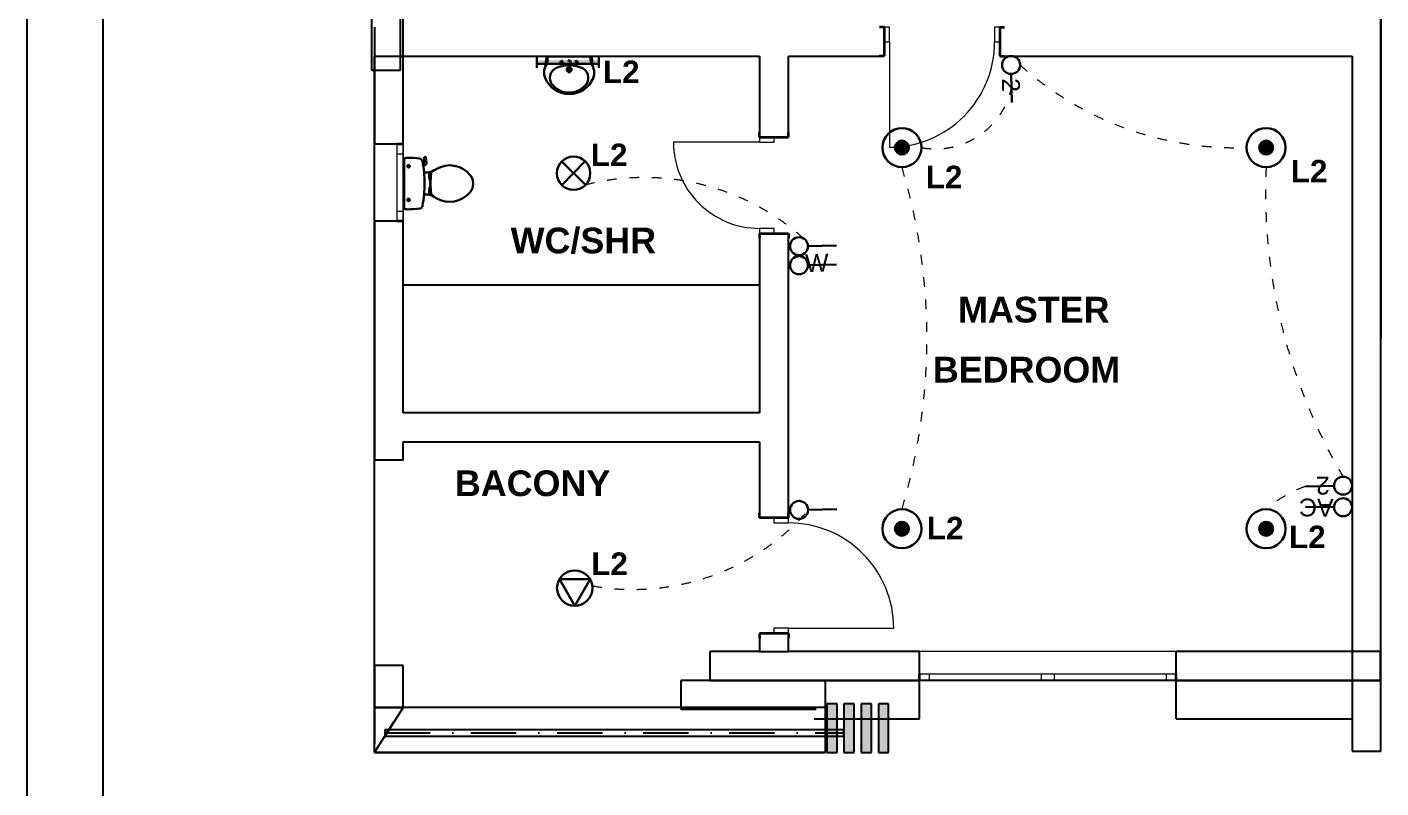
# Model space of a CAD drawing. Header units: inches. Extents: x 23 to 2032867, y 13 to 664695.
# Drawn here: x 146316 to 156861, y 297594 to 303516 of the extents above; entities that cross this region are included whole.
import ezdxf
from ezdxf.enums import TextEntityAlignment as Align

# ---------------------------------------------------------------- set-up
doc = ezdxf.new("R2010")
doc.units = ezdxf.units.IN
doc.header["$MEASUREMENT"] = 0
for name, pattern in [('DASHED1', [1, 0.3, -0.4, 0.3]), ('Dot & Dashed', [670.277762, 352.777767, -176.388884, 0, -141.111112]), ('Hidden Line', [391.222223, 282.222223, -109])]:
    doc.linetypes.add(name, pattern=pattern)
for name, color, linetype, lineweight, true_color in [('Annotation - Text_Pen_No__86', 7, 'Continuous', 20, 0x5555ff), ('ARCHICAD Doors_Pen_No__23', 7, 'Continuous', 20, 0xff6600), ('ARCHICAD Doors_Pen_No__3', 7, 'Continuous', 18, 0xff6600), ('ARCHICAD Windows_Pen_No__23', 7, 'Continuous', 20, 0xff6600), ('ARCHICAD Windows_Pen_No__3', 7, 'Continuous', 18, 0xff6600), ('Structural - Bearing_Pen_No__160', 7, 'Continuous', 20, 0xb4a35c), ('Structural - Bearing_Pen_No__87', 7, 'Continuous', 20, 0x6a6a6a), ('Structural - Bearing_Pen_No__89', 7, 'Continuous', 20, 0x71cebe)]:
    doc.layers.add(name, color=color, linetype=linetype, lineweight=lineweight, true_color=true_color)
for name, color, linetype, lineweight in [('ARCHICAD Doors_Pen_No__27', 7, 'Continuous', 35), ('ARCHICAD Windows_Pen_No__27', 7, 'Continuous', 35), ('Building', 8, 'Continuous', 18), ('Interior - Furniture _Pen_No__16', 124, 'Continuous', 20), ('Structural - Bearing_Pen_No__27', 7, 'Continuous', 35)]:
    doc.layers.add(name, color=color, linetype=linetype, lineweight=lineweight)
for name, color, linetype in [('E-inst', 3, 'Continuous'), ('E-inst.', 3, 'Continuous'), ('LIAB', 8, 'Continuous'), ('PLOTYR', 15, 'Continuous')]:
    doc.layers.add(name, color=color, linetype=linetype)
doc.styles.add('GENERATED_STYLE_2', font='arialbd.ttf')
doc.styles.add('NEW', font='swisseb.ttf', dxfattribs={"width": 0.75})
doc.styles.add('ORIG2', font='ORIG2')

msp = doc.modelspace()

# ---------------------------------------------------------------- hatches: boundary and pattern name
at = {"layer": 'E-inst.', "lineweight": 30}
h = msp.add_hatch(color=256, dxfattribs=at)
h.dxf.hatch_style = 1
h.paths.add_polyline_path([(150769.691, 303260.054), (150769.691, 303229.719), (150285.405, 303229.719), (150285.405, 303244.886), (150285.405, 303260.054)])
for points in [[(153075.893, 302577.728, -1), (153184.591, 302577.728, -1)], [(155912.305, 302577.728, -1), (156021.003, 302577.728, -1)], [(153075.893, 299611.231, -1), (153184.591, 299611.231, -1)], [(155912.305, 299611.231, -1), (156021.003, 299611.231, -1)]]:
    msp.add_hatch(color=256, dxfattribs=at).paths.add_polyline_path(points)
at = {"layer": 'Structural - Bearing_Pen_No__160', "linetype": 'Continuous', "lineweight": 25}
for points in [[(152545.264, 298249.269), (152545.264, 297870.239), (152625.264, 297870.239), (152625.264, 298249.269)], [(152677.099, 298249.269), (152677.099, 297870.239), (152757.099, 297870.239), (152757.099, 298249.269)], [(152811.85, 298249.269), (152811.85, 297870.239), (152891.85, 297870.239), (152891.85, 298249.269)], [(152946.602, 298249.269), (152946.602, 297870.239), (153026.602, 297870.239), (153026.602, 298249.269)]]:
    msp.add_hatch(color=8, dxfattribs=at).paths.add_polyline_path(points)

# ---------------------------------------------------------------- linework, layer by layer
at = {"color": 8, "linetype": 'Hidden Line'}
for p, q in [((149246.104, 298220.611), (149021.104, 297870.611)), ((149246.104, 298220.611), (149021.104, 298220.611)), ((149021.104, 298220.611), (149021.104, 297870.611)), ((149021.104, 297870.611), (149246.104, 298220.611)), ((152534.443, 298220.611), (149246.104, 298220.611)), ((152534.443, 297870.611), (152534.443, 298220.611)), ((149021.104, 297870.611), (152534.443, 297870.611))]:
    msp.add_line(p, q, dxfattribs=at)
at = {"layer": 'ARCHICAD Doors_Pen_No__23', "color": 8, "linetype": 'Continuous'}
for p, q in [((153032.377, 303515.801), (152992.377, 303515.801)), ((152992.377, 303515.801), (152992.377, 303400.801)), ((153032.377, 303400.801), (153032.377, 303515.801)), ((153892.377, 303515.801), (153852.377, 303515.801)), ((153852.377, 303515.801), (153852.377, 303400.801)), ((153892.377, 303400.801), (153892.377, 303515.801)), ((152992.377, 303400.801), (153032.377, 303400.801)), ((153852.377, 303400.801), (153892.377, 303400.801)), ((152021.079, 302658.946), (152021.079, 302618.946)), ((152136.079, 302658.946), (152021.079, 302658.946)), ((152136.079, 302618.946), (152136.079, 302658.946)), ((152021.079, 302618.946), (152136.079, 302618.946)), ((152136.079, 301948.946), (152021.079, 301948.946)), ((152021.079, 301948.946), (152021.079, 301908.946)), ((152021.079, 301908.946), (152136.079, 301908.946)), ((152136.079, 301908.946), (152136.079, 301948.946)), ((152131.079, 299696.815), (152131.079, 299656.815)), ((152246.079, 299696.815), (152131.079, 299696.815)), ((152246.079, 299656.815), (152246.079, 299696.815)), ((152131.079, 299656.815), (152246.079, 299656.815)), ((152246.079, 298836.815), (152131.079, 298836.815)), ((152131.079, 298836.815), (152131.079, 298796.815)), ((152131.079, 298796.815), (152246.079, 298796.815)), ((152246.079, 298796.815), (152246.079, 298836.815))]:
    msp.add_line(p, q, dxfattribs=at)
at = {"layer": 'ARCHICAD Doors_Pen_No__27', "color": 8, "linetype": 'Continuous'}
for p, q in [((152992.377, 303515.801), (152955.377, 303515.801)), ((152992.377, 303515.801), (152992.377, 303400.801)), ((153892.377, 303515.801), (153892.377, 303400.801)), ((153892.377, 303515.801), (153929.377, 303515.801)), ((152992.377, 303400.801), (152992.377, 303290.801)), ((153892.377, 303400.801), (153892.377, 303290.801)), ((152992.377, 303290.801), (152955.377, 303290.801)), ((153892.377, 303290.801), (153929.377, 303290.801)), ((152021.079, 302658.946), (152021.079, 302695.946)), ((152021.079, 302658.946), (152136.079, 302658.946)), ((152136.079, 302658.946), (152246.079, 302658.946)), ((152246.079, 302658.946), (152246.079, 302695.946)), ((152021.079, 301908.946), (152136.079, 301908.946)), ((152021.079, 301908.946), (152021.079, 301871.946)), ((152136.079, 301908.946), (152246.079, 301908.946)), ((152246.079, 301908.946), (152246.079, 301871.946)), ((152021.079, 299696.815), (152021.079, 299733.815)), ((152131.079, 299696.815), (152021.079, 299696.815)), ((152246.079, 299696.815), (152131.079, 299696.815)), ((152246.079, 299696.815), (152246.079, 299733.815)), ((152131.079, 298796.815), (152021.079, 298796.815)), ((152021.079, 298796.815), (152021.079, 298759.815)), ((152246.079, 298796.815), (152131.079, 298796.815)), ((152246.079, 298796.815), (152246.079, 298759.815))]:
    msp.add_line(p, q, dxfattribs=at)
at = {"layer": 'ARCHICAD Doors_Pen_No__3', "color": 8, "linetype": 'Continuous'}
for p, q in [((153032.377, 303400.801), (153032.377, 302580.801)), ((152021.079, 302618.946), (151351.079, 302618.946)), ((152246.079, 298836.815), (153066.079, 298836.815))]:
    msp.add_line(p, q, dxfattribs=at)
for centre, major_axis, start_param, end_param in [((153032.377, 303400.801), (579.828, 579.828), 3.926990817, 5.497787144), ((152021.079, 302618.946), (473.762, 473.762), 2.35619449, 3.926990817), ((152246.079, 298836.815), (-579.828, 579.828), 3.926990817, 5.497787144)]:
    msp.add_ellipse(centre, major_axis=major_axis, ratio=1, start_param=start_param, end_param=end_param, dxfattribs=at)
at = {"layer": 'ARCHICAD Windows_Pen_No__23', "color": 8, "linetype": 'Continuous'}
for p, q in [((149196.104, 302604.28), (149196.104, 302529.28)), ((149246.104, 302529.28), (149246.104, 302604.28)), ((149196.104, 302529.28), (149246.104, 302529.28)), ((149246.104, 302079.28), (149196.104, 302079.28)), ((149196.104, 302079.28), (149196.104, 302004.28)), ((149246.104, 302004.28), (149246.104, 302079.28)), ((153266.826, 298481.203), (153341.826, 298481.203)), ((153341.826, 298431.203), (153266.826, 298431.203)), ((153341.826, 298481.203), (153341.826, 298431.203)), ((154216.826, 298431.203), (154216.826, 298481.203)), ((154216.826, 298481.203), (154266.826, 298481.203)), ((154266.826, 298431.203), (154216.826, 298431.203)), ((154266.826, 298481.203), (154316.826, 298481.203)), ((154316.826, 298431.203), (154266.826, 298431.203)), ((154316.826, 298481.203), (154316.826, 298431.203)), ((155191.826, 298431.203), (155191.826, 298481.203)), ((155191.826, 298481.203), (155266.826, 298481.203)), ((155266.826, 298431.203), (155191.826, 298431.203))]:
    msp.add_line(p, q, dxfattribs=at)
at = {"layer": 'ARCHICAD Windows_Pen_No__27', "color": 8, "linetype": 'Continuous'}
for p, q in [((149246.104, 302604.28), (149196.104, 302604.28)), ((149246.104, 302004.28), (149196.104, 302004.28)), ((153266.826, 298431.203), (153266.826, 298481.203)), ((155266.826, 298431.203), (155266.826, 298481.203))]:
    msp.add_line(p, q, dxfattribs=at)
at = {"layer": 'ARCHICAD Windows_Pen_No__3', "color": 8, "linetype": 'Continuous'}
for p, q in [((149021.104, 302604.28), (149021.104, 302004.28)), ((149246.104, 302604.28), (149246.104, 302004.28)), ((149196.104, 302529.28), (149196.104, 302079.28)), ((149246.104, 302079.28), (149246.104, 302529.28)), ((155266.826, 298656.203), (153266.826, 298656.203)), ((155266.826, 298431.203), (153266.826, 298431.203)), ((153341.826, 298481.203), (154216.826, 298481.203)), ((154216.826, 298431.203), (153341.826, 298431.203)), ((154316.826, 298481.203), (155191.826, 298481.203)), ((155191.826, 298431.203), (154316.826, 298431.203))]:
    msp.add_line(p, q, dxfattribs=at)
at = {"layer": 'Building', "linetype": 'Continuous', "lineweight": 30, "ltscale": 1000}
for p, q in [((150713.843, 303286.24), (150362.07, 303286.24)), ((150713.843, 303286.24, -1683.122), (150362.07, 303286.24, -1683.122)), ((150372.184, 303286.24), (150370.309, 303263.893)), ((150372.184, 303286.24, -1683.122), (150370.309, 303263.893, -1683.122)), ((150703.729, 303286.24), (150705.605, 303263.893)), ((150703.729, 303286.24, -1683.122), (150705.605, 303263.893, -1683.122)), ((149252.437, 302491.337), (149252.437, 302104.557)), ((149405.909, 302462.149), (149397.945, 302460.472)), ((149401.77, 302437.074), (149413.05, 302440.292)), ((149410.187, 302439.476), (149405.018, 302461.961)), ((149412.034, 302470.753), (149408.345, 302499.858)), ((149411.154, 302504.098), (149416.039, 302505.475)), ((149420.949, 302502.299), (149426.972, 302461.897)), ((149431.961, 302384.35), (149408.177, 302384.35)), ((149447.306, 302376.577), (149447.306, 302342.492)), ((149462.471, 302376.577), (149447.306, 302376.577)), ((149447.306, 302350.284), (149460.329, 302350.284)), ((149447.306, 302342.492), (149459.88, 302342.492)), ((149451.434, 302342.492), (149451.434, 302325.49)), ((149451.434, 302325.49), (149455.174, 302325.49)), ((149455.174, 302270.403), (149455.174, 302325.49)), ((149447.306, 302219.317), (149447.306, 302253.401)), ((149447.306, 302253.401), (149460.737, 302253.401)), ((149447.306, 302245.609), (149461.336, 302245.609)), ((149463.989, 302219.317), (149447.306, 302219.317)), ((149451.434, 302253.401), (149451.434, 302270.403)), ((149451.434, 302270.403), (149455.174, 302270.403)), ((149408.177, 302211.543), (149431.961, 302211.543))]:
    msp.add_line(p, q, dxfattribs=at)
at = {"layer": 'Building', "linetype": 'Continuous', "lineweight": 30, "ltscale": 200}
for p, q in [((150533.396, 303281.68), (150533.396, 303290.801)), ((150533.396, 303290.801), (150542.517, 303281.68)), ((150542.517, 303290.801), (150533.396, 303281.68)), ((150533.396, 303281.68, -1683.122), (150533.396, 303290.801, -1683.122)), ((150533.396, 303290.801, -1683.122), (150542.517, 303281.68, -1683.122)), ((150542.517, 303290.801, -1683.122), (150533.396, 303281.68, -1683.122)), ((150542.517, 303281.68), (150542.517, 303290.801)), ((150542.517, 303281.68, -1683.122), (150542.517, 303290.801, -1683.122))]:
    msp.add_line(p, q, dxfattribs=at)
at = {"layer": 'Building', "linetype": 'DASHED1', "lineweight": 30, "ltscale": 50}
for p, q in [((150464.162, 303242.555), (150499.543, 303242.555)), ((150464.162, 303242.555, -1683.122), (150499.543, 303242.555, -1683.122)), ((150481.853, 303259.598), (150481.853, 303224.673)), ((150481.853, 303259.598, -1683.122), (150481.853, 303224.673, -1683.122)), ((150555.647, 303246.968), (150520.266, 303246.968)), ((150555.647, 303246.968, -1683.122), (150520.266, 303246.968, -1683.122)), ((150537.957, 303264.01), (150537.957, 303229.086)), ((150537.957, 303264.01, -1683.122), (150537.957, 303229.086, -1683.122)), ((150611.751, 303242.555), (150576.371, 303242.555)), ((150611.751, 303242.555, -1683.122), (150576.371, 303242.555, -1683.122)), ((150594.061, 303259.598), (150594.061, 303224.673)), ((150594.061, 303259.598, -1683.122), (150594.061, 303224.673, -1683.122))]:
    msp.add_line(p, q, dxfattribs=at)
at = {"layer": 'Building', "linetype": 'Continuous', "lineweight": 30, "ltscale": 50}
for p, q in [((150511.608, 303185.358), (150564.306, 303185.358)), ((150511.608, 303185.358, -1683.122), (150564.306, 303185.358, -1683.122)), ((150537.957, 303212.623), (150537.957, 303158.423)), ((150537.957, 303212.623, -1683.122), (150537.957, 303158.423, -1683.122)), ((149303.374, 302432.752), (149271.631, 302432.752)), ((149287.502, 302448.624), (149287.502, 302416.881)), ((149303.511, 302170.933), (149271.493, 302170.933)), ((149287.502, 302186.942), (149287.502, 302154.924))]:
    msp.add_line(p, q, dxfattribs=at)
at = {"layer": 'Building', "linetype": 'Continuous', "ltscale": 200}
for p, q in [((149246.104, 302291.613), (149258.771, 302304.28)), ((149258.771, 302304.28), (149246.104, 302304.28)), ((149246.104, 302304.28), (149258.771, 302291.613)), ((149258.771, 302291.613), (149246.104, 302291.613))]:
    msp.add_line(p, q, dxfattribs=at)
at = {"layer": 'Building', "linetype": 'DASHED1', "lineweight": 30, "ltscale": 50}
for centre in [(150481.853, 303242.555), (150481.853, 303242.555, -1683.122), (150537.957, 303246.968), (150537.957, 303246.968, -1683.122), (150594.061, 303242.555), (150594.061, 303242.555, -1683.122)]:
    msp.add_circle(centre, 9.504, dxfattribs=at)
at = {"layer": 'Building', "linetype": 'Continuous', "lineweight": 30, "ltscale": 1000}
for centre, radius in [((150537.957, 303185.358), 18.608), ((150537.957, 303185.358, -1683.122), 18.608), ((150537.957, 303185.358), 10.99), ((150537.957, 303185.358, -1683.122), 10.99)]:
    msp.add_circle(centre, radius, dxfattribs=at)
at = {"layer": 'Building', "linetype": 'Continuous', "lineweight": 30, "ltscale": 50}
for centre in [(149287.502, 302432.752), (149287.502, 302170.933)]:
    msp.add_circle(centre, 9.351, dxfattribs=at)
at = {"layer": 'Building', "linetype": 'Continuous', "lineweight": 30, "ltscale": 1000}
for centre, radius, start, end in [((149779.82, 303327.727), 583.726, 345.0270052, 355.9244355), ((149779.82, 303327.727, -1683.122), 583.726, 345.0270052, 355.9244355), ((151296.093, 303327.727), 583.726, 184.075602, 194.9730049), ((151296.093, 303327.727, -1683.122), 583.726, 184.075602, 194.9730049), ((150446.19, 303159.68), 103.901, 170.4525984, 202.4906661), ((150446.19, 303159.68, -1683.122), 103.901, 170.4525984, 202.4906661), ((150266.407, 303263.893), 103.901, 329.9007316, 0.0000094), ((150266.407, 303263.893, -1683.122), 103.901, 329.9007316, 0.0000094), ((150470.933, 303120.983), 82.661, 115.2174734, 218.537704), ((150470.933, 303120.983, -1683.122), 82.661, 115.2174734, 218.537704), ((150538.31, 302981.008), 238.006, 67.8276538, 115.5349405), ((150538.31, 302981.008, -1683.122), 238.006, 67.8276538, 115.5349405), ((150604.025, 303121.336), 83.628, 321.6817737, 73.2461383), ((150604.025, 303121.336, -1683.122), 83.628, 321.6817737, 73.2461383), ((150809.506, 303263.893), 103.901, 180.0000006, 210.0992783), ((150809.506, 303263.893, -1683.122), 103.901, 180.0000006, 210.0992783), ((150629.724, 303159.68), 103.901, 337.5093438, 9.5474663), ((150629.724, 303159.68, -1683.122), 103.901, 337.5093438, 9.5474663), ((150537.952, 303197.487), 203.147, 202.4424723, 338.1531127), ((150537.952, 303197.487, -1683.122), 203.147, 202.4424723, 338.1531127), ((150537.957, 303174.369), 168.347, 218.53754, 321.4625075), ((150537.957, 303174.369, -1683.122), 168.347, 218.53754, 321.4625075), ((150612.218, 303170.249), 124.156, 335.8931025, 336.0931451), ((150612.218, 303170.249, -1683.122), 124.156, 335.8931025, 336.0931451), ((149273.365, 302464.771), 33.819, 88.9808265, 128.2302081), ((149273.967, 301602.478), 896.106, 83.6508475, 90), ((149370.176, 302467.13), 26.118, 10.7270761, 83.6508475), ((148477.11, 302297.947), 935.068, 5.3019114, 10.7270761), ((149404.304, 302469.774), 7.792, 281.8886154, 7.22379), ((149412.21, 302500.348), 3.896, 105.7397884, 187.2238087), ((149407.704, 302459.025), 19.481, 285.9271971, 8.4778948), ((149417.096, 302501.725), 3.896, 8.4778948, 105.7397884), ((149607.812, 302235.247), 204.567, 39.1208282, 121.0923054), ((148479.05, 302298.127), 933.119, 354.6980974, 5.3019114), ((149431.961, 302484.916), 100.566, 270.0000019, 303.8429404), ((150180.345, 302304.87), 721.447, 174.3005444, 186.9358206), ((149477.972, 302374.97), 15.584, 127.7817379, 174.3005444), ((149683.252, 302110.151), 350.65, 121.0923054, 123.8429316), ((149684.906, 302297.947), 105.195, 320.8791806, 39.1208282), ((149479.648, 302219.632), 15.584, 186.9358105, 232.5800181), ((149607.812, 302360.646), 204.567, 238.9077103, 320.8791806), ((149369.859, 302129.105), 26.494, 276.330877, 349.2903908), ((148477.11, 302297.947), 935.068, 349.2903908, 354.6980974), ((149431.961, 302110.977), 100.566, 56.1570684, 90), ((149683.252, 302485.742), 350.65, 236.1570702, 238.9077103), ((149273.365, 302131.122), 33.819, 231.7697938, 271.0191617), ((149273.967, 302993.415), 896.106, 270.0000019, 276.330877)]:
    msp.add_arc(centre, radius, start, end, dxfattribs=at)
at = {"layer": 'E-inst', "color": 3, "lineweight": 30}
for p, q in [((153981.569, 303150.915), (153985.783, 302928.361)), ((150479.991, 302469.417), (150665.924, 302287.417)), ((150481.957, 302285.451), (150663.957, 302471.384)), ((152398.433, 301811.758), (152620.987, 301815.973)), ((152398.433, 301663.395), (152620.987, 301667.61)), ((156495.986, 299944.91), (156273.432, 299940.696)), ((152399.255, 299758.777), (152621.809, 299762.991)), ((156495.979, 299779.597), (156273.405, 299782.608))]:
    msp.add_line(p, q, dxfattribs=at)
for centre, radius in [((153980.086, 303220.85), 69.951), ((150572.957, 302378.417), 130.091), ((152328.498, 301810.276), 69.951), ((152328.498, 301661.913), 69.951), ((156565.921, 299946.393), 69.951), ((152329.32, 299757.294), 69.951), ((156565.921, 299778.492), 69.951)]:
    msp.add_circle(centre, radius, dxfattribs=at)
at = {"layer": 'E-inst.', "lineweight": 30}
for p, q in [((150285.405, 303244.886), (150285.405, 303290.801)), ((150769.691, 303244.886), (150769.691, 303290.801)), ((150285.405, 303260.054), (150285.405, 303229.719)), ((150285.405, 303244.886), (150285.405, 303198.972)), ((150769.691, 303229.719), (150285.405, 303229.719)), ((150769.691, 303260.054), (150769.691, 303229.719)), ((150769.691, 303244.886), (150769.691, 303198.972)), ((150581.371, 299011.316), (150461.925, 299218.263)), ((150461.925, 299218.263), (150700.816, 299218.263)), ((150700.816, 299218.263), (150581.371, 299011.316))]:
    msp.add_line(p, q, dxfattribs=at)
for centre, radius in [((153130.242, 302577.728), 152.207), ((155966.654, 302577.728), 152.207), ((153130.242, 302577.728), 54.349), ((155966.654, 302577.728), 54.349), ((153130.242, 299611.231), 152.207), ((155966.654, 299611.231), 152.207), ((153130.242, 299611.231), 54.349), ((155966.654, 299611.231), 54.349), ((150581.371, 299149.26), 137.944)]:
    msp.add_circle(centre, radius, dxfattribs=at)
at = {"layer": 'E-inst.', "color": 6, "linetype": 'DASHED1', "lineweight": 20, "ltscale": 250}
for centre, radius, start, end in [((155735.805, 305103.873), 2527.369, 228.1636479, 271.7831009), ((153391.64, 303175.188), 607.355, 259.642975, 347.1040574), ((151123.809, 300484.783), 1859.879, 48.1416454, 104.2522024), ((148676.133, 301094.48), 4648.737, 343.3620354, 16.6379646), ((160319.229, 302229.075), 4357.006, 177.4158034, 210.5211163), ((156602.6, 299016.911), 980.678, 109.6122854, 130.4267809), ((151035.719, 300962.712), 1823.684, 259.9727191, 318.3791292)]:
    msp.add_arc(centre, radius, start, end, dxfattribs=at)
at = {"layer": 'Interior - Furniture _Pen_No__16', "color": 8, "linetype": 'Continuous', "lineweight": 25}
for p, q in [((149103.252, 298047.071), (149103.252, 297997.071)), ((152677.099, 298047.071), (149103.252, 298047.071)), ((149103.252, 297997.071), (152677.099, 297997.071)), ((152677.099, 297997.071), (152677.099, 298047.071))]:
    msp.add_line(p, q, dxfattribs=at)
at = {"layer": 'Interior - Furniture _Pen_No__16', "color": 8, "linetype": 'Dot & Dashed', "lineweight": 25}
msp.add_line((149103.252, 298022.071), (152677.099, 298022.071), dxfattribs=at)
at = {"layer": 'LIAB', "color": 7, "linetype": 'Continuous', "ltscale": 256.031999}
msp.add_line((146909.077, 288529.775), (146909.077, 314535.73), dxfattribs=at)
at = {"layer": 'PLOTYR', "color": 1, "linetype": 'Continuous', "ltscale": 250}
msp.add_line((146316.043, 288060.353), (146316.043, 315005.152), dxfattribs=at)
at = {"layer": 'Structural - Bearing_Pen_No__27', "color": 8, "linetype": 'Continuous', "lineweight": 25}
for p, q in [((156860.872, 297879.574), (156860.872, 304928.677)), ((148998.854, 304352.581), (148998.854, 303179.463)), ((149223.854, 303179.463), (149223.854, 304352.581)), ((149021.104, 303515.801), (149021.104, 303290.801)), ((152992.377, 303515.801), (152955.377, 303515.801)), ((152992.377, 303515.801), (152992.377, 303400.801)), ((153892.377, 303515.801), (153929.377, 303515.801)), ((153892.377, 303515.801), (153892.377, 303400.801)), ((152992.377, 303400.801), (152992.377, 303290.801)), ((153892.377, 303400.801), (153892.377, 303290.801)), ((149021.104, 303290.801), (149021.104, 302604.28)), ((149246.104, 303290.801), (152021.079, 303290.801)), ((149246.104, 302604.28), (149246.104, 303290.801)), ((152021.079, 303290.801), (152021.079, 302658.946)), ((152246.079, 302658.946), (152246.079, 303290.801)), ((152246.079, 303290.801), (152992.377, 303290.801)), ((152992.377, 303290.801), (152955.377, 303290.801)), ((153892.377, 303290.801), (153929.377, 303290.801)), ((153892.377, 303290.801), (156635.872, 303290.801)), ((156635.872, 303290.801), (156635.872, 297879.574)), ((148998.854, 303179.463), (149223.854, 303179.463)), ((152021.079, 302658.946), (152021.079, 302695.946)), ((152021.079, 302658.946), (152136.079, 302658.946)), ((152136.079, 302658.946), (152246.079, 302658.946)), ((152246.079, 302658.946), (152246.079, 302695.946)), ((149196.104, 302604.28), (149021.104, 302604.28)), ((149246.104, 302604.28), (149196.104, 302604.28)), ((149196.104, 302004.28), (149021.104, 302004.28)), ((149021.104, 302004.28), (149021.104, 300513.158)), ((149246.104, 302004.28), (149196.104, 302004.28)), ((149246.104, 300513.158), (149246.104, 302004.28)), ((152021.079, 301908.946), (152021.079, 301871.946)), ((152021.079, 301908.946), (152136.079, 301908.946)), ((152021.079, 301908.946), (152021.079, 300513.158)), ((152136.079, 301908.946), (152246.079, 301908.946)), ((152246.079, 301908.946), (152246.079, 301871.946)), ((152246.079, 299696.815), (152246.079, 301908.946)), ((152021.079, 301506.299), (149246.104, 301506.299)), ((149021.104, 300513.158), (149021.104, 300288.158)), ((152021.079, 300513.158), (149246.104, 300513.158)), ((149021.104, 300288.158), (149021.104, 300145.732)), ((149246.104, 300145.732), (149246.104, 300288.158)), ((149246.104, 300288.158), (152021.079, 300288.158)), ((152021.079, 300288.158), (152021.079, 299696.815)), ((149246.104, 300145.732), (149021.104, 300145.732)), ((152021.079, 299696.815), (152021.079, 299733.815)), ((152131.079, 299696.815), (152021.079, 299696.815)), ((152246.079, 299696.815), (152131.079, 299696.815)), ((152246.079, 299696.815), (152246.079, 299733.815)), ((152021.079, 298796.815), (152021.079, 298759.815)), ((152131.079, 298796.815), (152021.079, 298796.815)), ((152021.079, 298796.815), (152021.079, 298656.203)), ((152246.079, 298796.815), (152131.079, 298796.815)), ((152246.079, 298796.815), (152246.079, 298759.815)), ((152246.079, 298656.203), (152246.079, 298796.815)), ((151633.686, 298656.203), (151633.686, 298431.203)), ((152021.079, 298656.203), (151633.686, 298656.203)), ((152021.079, 298656.203), (152246.079, 298656.203)), ((153266.826, 298656.203), (152246.079, 298656.203)), ((153266.826, 298481.203), (153266.826, 298656.203)), ((155266.826, 298481.203), (155266.826, 298656.203)), ((156858.854, 298656.203), (155266.826, 298656.203)), ((156858.854, 298431.203), (156858.854, 298656.203)), ((149246.104, 298545.732), (149021.104, 298545.732)), ((149021.104, 298545.732), (149021.104, 298220.611)), ((149246.104, 298220.611), (149246.104, 298545.732)), ((151408.686, 298431.203), (151408.686, 298206.203)), ((152462.996, 298431.203), (151408.686, 298431.203)), ((151633.686, 298431.203), (153266.826, 298431.203)), ((153266.826, 298431.203), (152445.956, 298431.203)), ((153266.826, 298431.203), (153266.826, 298481.203)), ((153266.826, 298131.203), (153266.826, 298431.203)), ((155266.826, 298431.203), (155266.826, 298481.203)), ((155266.826, 298131.203), (155266.826, 298431.203)), ((155266.826, 298431.203), (156858.854, 298431.203)), ((156633.854, 298431.203), (155266.826, 298431.203)), ((152625.264, 298249.269), (152545.264, 298249.269)), ((152545.264, 298249.269), (152545.264, 297870.239)), ((152625.264, 297870.239), (152625.264, 298249.269)), ((152757.099, 298249.269), (152677.099, 298249.269)), ((152677.099, 298249.269), (152677.099, 297870.239)), ((152757.099, 297870.239), (152757.099, 298249.269)), ((152891.85, 298249.269), (152811.85, 298249.269)), ((152811.85, 298249.269), (152811.85, 297870.239)), ((152891.85, 297870.239), (152891.85, 298249.269)), ((153026.602, 298249.269), (152946.602, 298249.269)), ((152946.602, 298249.269), (152946.602, 297870.239)), ((153026.602, 297870.239), (153026.602, 298249.269)), ((151408.686, 298206.203), (152462.996, 298206.203)), ((152445.956, 298131.203), (153266.826, 298131.203)), ((155266.826, 298131.203), (156633.854, 298131.203)), ((152545.264, 297870.239), (152625.264, 297870.239)), ((152677.099, 297870.239), (152757.099, 297870.239)), ((152811.85, 297870.239), (152891.85, 297870.239)), ((152946.602, 297870.239), (153026.602, 297870.239)), ((156635.872, 297879.574), (156860.872, 297879.574))]:
    msp.add_line(p, q, dxfattribs=at)
at = {"layer": 'Structural - Bearing_Pen_No__87', "color": 8, "linetype": 'Continuous', "lineweight": 25}
for p, q in [((149021.104, 298220.611), (149246.104, 298220.611)), ((149021.104, 297870.611), (149021.104, 298220.611)), ((152534.443, 298220.611), (149246.104, 298220.611)), ((152534.443, 297870.611), (152534.443, 298220.611)), ((149021.104, 297870.611), (152534.443, 297870.611))]:
    msp.add_line(p, q, dxfattribs=at)
at = {"layer": 'Structural - Bearing_Pen_No__89', "color": 8, "linetype": 'Continuous', "lineweight": 25}
for p, q in [((156860.872, 310881.203), (156858.854, 298431.203)), ((149246.104, 303290.801), (149246.104, 305915.445)), ((149021.104, 297870.611), (149021.104, 303290.801)), ((149021.104, 303290.801), (149246.104, 303290.801)), ((156633.854, 298431.203), (152533.292, 298431.203)), ((152533.292, 298431.203), (152534.443, 297870.611)), ((156858.854, 298431.203), (156633.854, 298431.203)), ((152534.443, 297870.611), (149021.104, 297870.611))]:
    msp.add_line(p, q, dxfattribs=at)

# ---------------------------------------------------------------- texts
at = {"layer": 'Annotation - Text_Pen_No__86', "color": 8, "linetype": 'Hidden Line', "lineweight": 25, "style": 'GENERATED_STYLE_2'}
for s, p in [('WC/SHR', (150082.686, 301754.732)), ('MASTER', (153567.367, 301216.481)), ('BEDROOM', (153371.016, 300749.35)), ('BACONY', (149647.935, 299865.159))]:
    msp.add_text(s, height=200, dxfattribs=at).set_placement(p)
at = {"layer": 'E-inst', "color": 7, "lineweight": 30, "style": 'NEW'}
for p in [(150943.736, 303168.827, -1168.161), (150849.683, 302522.591, -1168.161), (153458.543, 302350.606, -1168.161), (156301.578, 302395.975, -1168.161), (153466.779, 299617.962, -1168.161), (156287.607, 299548.943, -1168.161), (150852.788, 299340.697, -1168.161)]:
    msp.add_text('L2', height=175, rotation=360, dxfattribs=at).set_placement(p, align=Align.MIDDLE)
at = {"layer": 'E-inst', "color": 7, "lineweight": 30, "char_height": 138.74777, "width": 5827.10721, "style": 'ORIG2'}
for s, insert, attachment_point, rotation in [('{\\fArial|b0|i0|c0|p34;2}', (154050.007, 303011.816, 13888.51), 3, 271.2145695), ('{\\fArial|b0|i0|c0|p34;W}', (152557.41, 301751.255, 13888.51), 3, 1.2145695), ('{\\fArial|b0|i0|c0|p34;2}', (156356.887, 299876.472, 13888.51), 3, 181.2145695), ('{\\fArial|b0|i0|c0|p34;AC}', (156490.808, 299704.379, 13888.51), 1, 179.0952282)]:
    msp.add_mtext(s, dxfattribs=dict(at, insert=insert, attachment_point=attachment_point, rotation=rotation))

doc.saveas('drawing.dxf')
